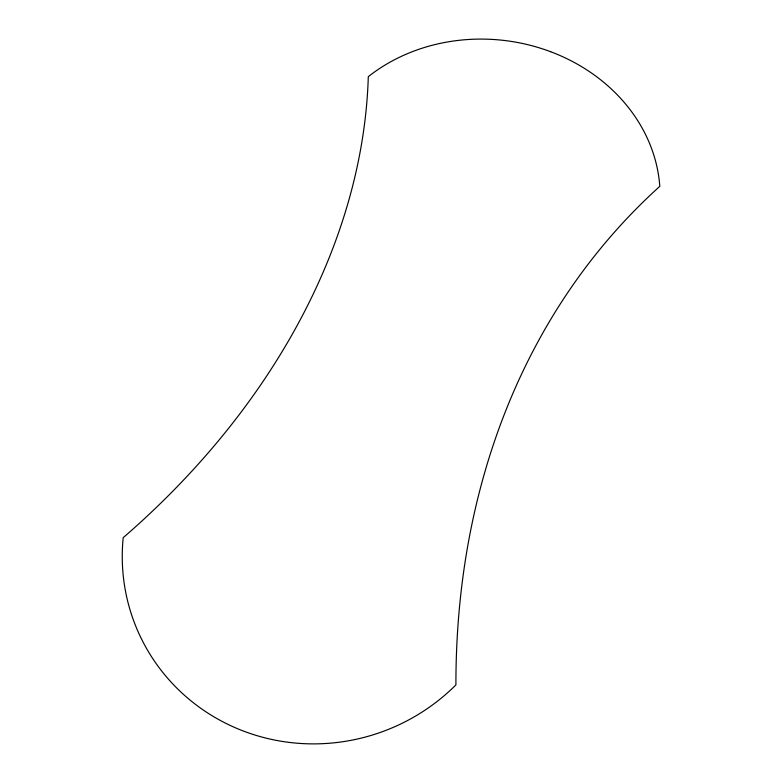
<?xml version="1.0" encoding="UTF-8"?>
<svg xmlns="http://www.w3.org/2000/svg" width="783" height="783" viewBox="0 0 783 783"><rect width="100%" height="100%" fill="white"/><g stroke="black" fill="none" stroke-linecap="round" stroke-linejoin="round"><path stroke-width="1.17" d="M550.694 51.737A173.532 151.06 7.2 0 0 368.294 76.675A734.288 555.538 -23.1 0 1 123.205 537.676A196.455 190.631 -23.6 0 0 234.068 727.201A196.455 190.631 -23.6 0 0 455.912 684.89A969.315 743.498 48.8 0 1 659.795 186.344A173.532 151.06 7.2 0 0 550.694 51.737"/></g></svg>
